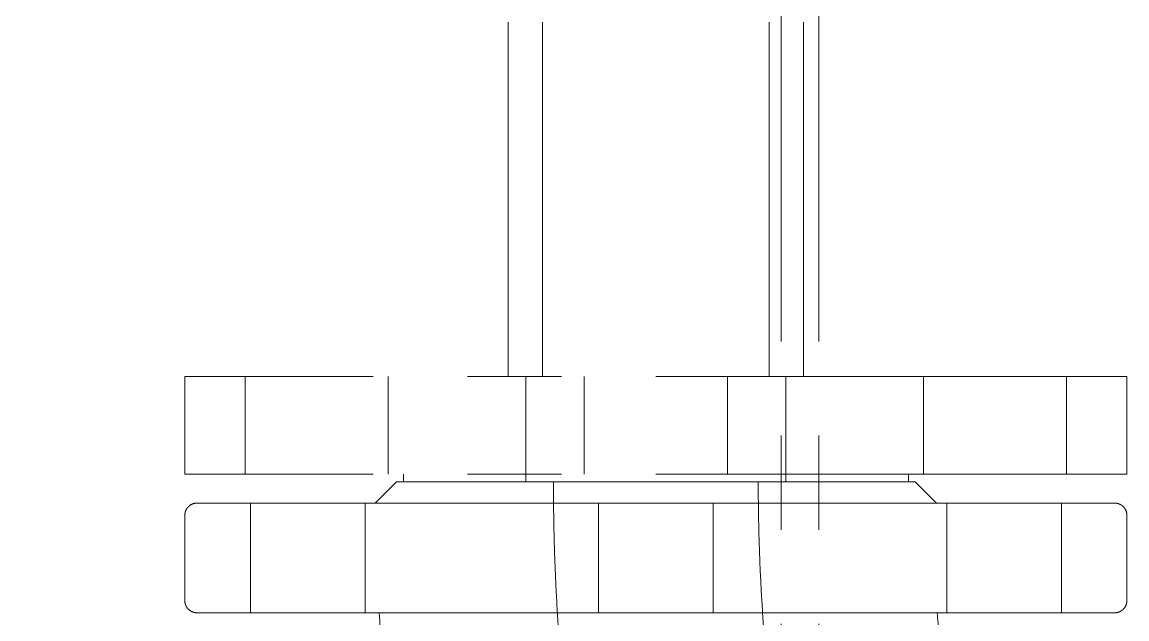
# Model space of a CAD drawing. Header units: millimetres. Extents: x -46397 to 283259, y -8690 to 23983.
# Drawn here: x 188616.7 to 188763.3, y 1158.9 to 1238.1 of the extents above; entities that cross this region are included whole.
import ezdxf

# ---------------------------------------------------------------- set-up
doc = ezdxf.new("R2010")
doc.units = ezdxf.units.MM
doc.linetypes.add('CENTER', pattern=[2, 1.25, -0.25, 0.25, -0.25])
doc.layers.add('mDƯỜNG TÂM', color=8, linetype='CENTER', lineweight=0)

# ---------------------------------------------------------------- blocks, each defined once
blk = doc.blocks.new('ggd')
at = {"layer": 'mDƯỜNG TÂM', "color": 8, "ltscale": 50, "extrusion": (6.890185696795332e-16, 1, 0)}
for p, q in [((600, 1500), (600, 0)), ((605, 1500), (605, 0))]:
    blk.add_line(p, q, dxfattribs=at)
at = {"layer": 'mDƯỜNG TÂM', "color": 8, "ltscale": 50, "extrusion": (6.890185696795331e-16, 1, 0)}
for p, q in [((563.7629552487051, 1132.856071964467), (563.7629552487051, 1179.898325485599)), ((568.3103730891016, 1132.856071964467), (568.3103730891016, 1179.898325485599)), ((598.4174153426138, 1132.856071964467), (598.4174153426138, 1179.898325485599)), ((602.9648331830103, 1132.856071964467), (602.9648331830103, 1179.898325485599)), ((645.8638942158723, 1132.856071964467), (520.8638942158723, 1132.856071964467)), ((520.8638942158723, 1119.856071964467), (520.8638942158723, 1132.856071964467)), ((528.8638942158723, 1119.856071964467), (528.8638942158723, 1132.856071964467)), ((547.8638942158723, 1119.856071964467), (547.8638942158723, 1132.856071964467)), ((566.1138942158723, 1118.856071964467), (566.1138942158723, 1132.856071964467)), ((573.8638942158723, 1119.856071964467), (573.8638942158723, 1132.856071964467)), ((592.8638942158723, 1119.856071964467), (592.8638942158723, 1132.856071964467)), ((600.6138942158723, 1118.856071964467), (600.6138942158723, 1132.856071964467)), ((618.8638942158723, 1119.856071964467), (618.8638942158723, 1132.856071964467)), ((637.8638942158723, 1119.856071964467), (637.8638942158723, 1132.856071964467)), ((645.8638942158723, 1119.856071964467), (645.8638942158723, 1132.856071964467)), ((645.8638942158723, 1119.856071964467), (520.8638942158723, 1119.856071964467)), ((548.9617203025846, 1118.856231130478), (546.1358430784312, 1116.03038005469)), ((549.8638942158723, 1118.856263167479), (549.8638942158723, 1119.856071964467)), ((549.8638942158723, 1118.856071964467), (549.8638942158723, 1118.856263167479)), ((607.6899043949379, 1118.856071964467), (549.8638942158723, 1118.856071964467)), ((616.8638942158723, 1118.856071964467), (607.6899043949379, 1118.856071964467)), ((616.8638942158723, 1118.856071964467), (616.8638942158723, 1119.856071964467)), ((617.7660681291309, 1118.855912799918), (620.5919192049769, 1116.030035575808)), ((529.5595333136735, 1116.030233939404), (529.5594659261405, 1101.465016548012)), ((544.776924618287, 1116.030163534546), (544.7768572307541, 1101.464946143147)), ((546.1358430784312, 1116.03038005469), (546.1356202708557, 1116.030157249188)), ((575.7551854888734, 1116.030233939404), (575.7551181013405, 1101.465016548012)), ((590.9725767934578, 1116.030163534546), (590.972509405954, 1101.464946143147)), ((620.5919192049769, 1116.030035575808), (620.5921420104569, 1116.029812768247)), ((621.9508376630838, 1116.029806481311), (621.9507702755509, 1101.464589089912)), ((637.1682289676683, 1116.029736076445), (637.1681615801645, 1101.464518685047)), ((520.8638735962159, 1114.399839388134), (520.8638212954684, 1103.09549156198)), ((645.8638735983404, 1114.39926106247), (645.863821297593, 1103.094913236317)), ((575.75511810233, 1101.465016548012), (575.7551181003801, 1101.464589089912)), ((590.9725094069436, 1101.464946143147), (590.9725094049645, 1101.464518685047))]:
    blk.add_line(p, q, dxfattribs=at)
at = {"layer": 'mDƯỜNG TÂM', "color": 8, "ltscale": 50, "extrusion": (0, 0, -1)}
for centre, major_axis, ratio, start_param, end_param in [((583.3638942158432, 1118.856071964459), (-34.40217391361253, 0.0001591652870670437), 4.62660527564996e-06, -0.7853981634083622, 4.626605522140004e-06), ((583.3638942158432, 1118.856071964467), (-34.40217391363024, 0.0001591652802443214), 4.62660533738203e-06, 4.626526932967184e-06, 3.141588026905683), ((583.3638942158432, 1118.856071964467), (34.40217391363024, -0.0001591652814718478), 4.626605349692715e-06, -4.626684185105034e-06, 2.356194490103278), ((583.3638942158432, 1118.856071964467), (-13.58695652197041, 6.28614855314094e-05), 4.626605335695662e-06, -0.7853981632513687, 5.497787143928218), ((583.3638811406563, 1116.029985007925), (-37.22826087019889, 0.0001722404703560617), 4.626605335695662e-06, -0.7853981632513687, 5.497787143928218), ((537.1681615784473, 1101.464981345584), (-7.608695652303428, 3.520243189758927e-05), 4.626605335695662e-06, -0.7853981632513687, 5.497787143928218), ((583.3638137536473, 1101.464981345584), (-7.608695652303428, 3.520243189758927e-05), 4.626605335695662e-06, -0.7853981632513687, 5.497787143928218), ((583.3638137526577, 1101.464553887483), (-7.608695652303428, 3.520243189758927e-05), 4.626605335695662e-06, -0.7853981632513687, 5.497787143928218), ((629.5594659278577, 1101.464553887483), (-7.608695652303428, 3.520243189758927e-05), 4.626605335695662e-06, -0.7853981632513687, 5.497787143928218)]:
    blk.add_ellipse(centre, major_axis=major_axis, ratio=ratio, start_param=start_param, end_param=end_param, dxfattribs=at)
at = {"layer": 'mDƯỜNG TÂM', "color": 8, "ltscale": 50}
for centre, major_axis, ratio, start_param, end_param in [((537.1682289659802, 1116.030198736982), (-7.608695652303428, 3.520243189758563e-05), 4.626605335695663e-06, 0.7853981632513172, 7.068583470430903), ((583.3638811411511, 1116.030198736982), (-7.608695652303428, 3.520243189758563e-05), 4.626605335695663e-06, 0.7853981632513172, 7.068583470430903), ((583.3638811401906, 1116.029771278882), (-7.608695652303428, 3.520243189758563e-05), 4.626605335695663e-06, 0.7853981632513172, 7.068583470430903), ((629.5595333153615, 1116.029771278882), (-7.608695652303428, 3.520243189758563e-05), 4.626605335695663e-06, 0.7853981632513172, 7.068583470430903), ((471.1487201046257, 1031.900588571698), (-0.0006084991956002776, -65.76086956422351), 0.7071067811714111, -1.570789783786966, 4.490080882379702)]:
    blk.add_ellipse(centre, major_axis=major_axis, ratio=ratio, start_param=start_param, end_param=end_param, dxfattribs=at)
for points, knots in [([(571.1897873017297, 1090.282985205798), (571.0016398029984, 1092.176337966077), (570.832212493493, 1094.073144187802), (570.530902222672, 1097.872287866252), (570.3990192659548, 1099.774625291975), (570.1728787362808, 1103.583451835017), (570.0786211667873, 1105.489940920925), (569.927789379959, 1109.305688382789), (569.8712151649524, 1111.214946727043), (569.7957849014201, 1115.034848392876), (569.7769288540876, 1116.945491682585), (569.7769376938813, 1118.856134825946)], [1.431176529643346, 1.431176529643346, 1.431176529643346, 1.431176529643346, 1.459101797675257, 1.459101797675257, 1.487027065707167, 1.487027065707167, 1.514952333739078, 1.514952333739078, 1.542877601770988, 1.542877601770988, 1.570802869802899, 1.570802869802899, 1.570802869802899, 1.570802869802899]), ([(598.2305157470109, 1092.970094299926), (598.0602278783044, 1094.683723279515), (597.906834132853, 1096.400976938239), (597.6339826316107, 1099.841291313176), (597.5145248770714, 1101.564351987014), (597.3096603115846, 1105.014832959409), (597.2242535015394, 1106.742253215794), (597.0875729548861, 1110.20000214177), (597.0362992188893, 1111.930330769341), (596.9679341040901, 1115.392442710065), (596.9508427255496, 1117.124225981286), (596.9508507378341, 1118.856009102972)], [1.431176529643346, 1.431176529643346, 1.431176529643346, 1.431176529643346, 1.459101797675256, 1.459101797675256, 1.487027065707167, 1.487027065707167, 1.514952333739077, 1.514952333739077, 1.542877601770988, 1.542877601770988, 1.570802869802898, 1.570802869802898, 1.570802869802898, 1.570802869802898]), ([(520.863873596245, 1114.399839388134), (520.863874411647, 1114.576084730623), (520.893209004862, 1114.754600495689), (521.0049887647328, 1115.085539496744), (521.0878290622495, 1115.242496563464), (521.296132671996, 1115.519064816457), (521.4242176337575, 1115.642093194401), (521.7090379390283, 1115.839156817696), (521.869317748613, 1115.915646022062), (522.1177708210016, 1115.988507160037), (522.2022231440933, 1116.006180249729), (522.3301113684429, 1116.022552543109), (522.3732805382169, 1116.026338850366), (522.4298625584051, 1116.0290490349), (522.4436793908826, 1116.029531861728), (522.4608357647958, 1116.029928457698), (522.4649834521406, 1116.030006967267), (522.470408851339, 1116.03009248618), (522.4720879460801, 1116.030115936897), (522.4766136724502, 1116.030173483923), (522.478909841273, 1116.030194850027), (522.4839451534208, 1116.030237229352), (522.4854332766554, 1116.030242996661), (522.4879960814724, 1116.030255179452), (522.4887514558213, 1116.030257458093), (522.4911798390385, 1116.030264932124), (522.4916480377724, 1116.030264908135), (522.4937208296324, 1116.030268000992), (522.4942823611782, 1116.030267997121), (522.4981025055167, 1116.030270227595), (522.5024272869632, 1116.030271439915), (522.5284775904438, 1116.03027675402), (522.566494237486, 1116.030280591251), (522.7752224768628, 1116.030294433825), (523.061883712624, 1116.030303862084), (523.8975733584957, 1116.030321212857), (524.4470429297944, 1116.030329167108), (525.7998104512808, 1116.030343506471), (526.6053016842052, 1116.030349915214), (528.4587118764757, 1116.030361085403), (529.5096671916544, 1116.030365865176), (531.8394098896824, 1116.030373720096), (533.1220158824581, 1116.030376808121), (535.8974681054242, 1116.030381244564), (537.3948638544534, 1116.030382600256), (540.57953955626, 1116.030383559912), (542.2720399299869, 1116.030383165446), (545.8240724316856, 1116.030380635704), (547.689427201025, 1116.030378496274), (551.5621201175381, 1116.030372510388), (553.5758065620903, 1116.030368654123), (557.7182478480099, 1116.030359290795), (559.8537931781902, 1116.030353768379), (564.2115244980087, 1116.030341150697), (566.4408538939606, 1116.030334034745), (570.9565865818004, 1116.030318328587), (573.2503922854667, 1116.030309712638), (577.8647605008155, 1116.030291124494), (580.1928871134296, 1116.030281121821), (584.8452282989747, 1116.030259896048), (587.1770692203136, 1116.030248638148), (591.8062216042308, 1116.030225053793), (594.1111214028788, 1116.030212688675), (598.6562280630751, 1116.030187055789), (600.9038854883111, 1116.03017374601), (605.3051944086328, 1116.030146401572), (607.4660607461119, 1116.030132322099), (611.6657103476173, 1116.030103625599), (613.7113778824569, 1116.030088961532), (617.6541577034222, 1116.03005929022), (619.5577331840468, 1116.030044234336), (623.1918097107264, 1116.030013978285), (624.928267905023, 1116.029998728518), (628.2058660144685, 1116.029968285489), (629.7523787125829, 1116.029953042314), (632.6304097780376, 1116.029922812522), (633.966645921988, 1116.029907776341), (636.4072743479628, 1116.029878157184), (637.5156673580059, 1116.029863525655), (639.4868081781897, 1116.029834906512), (640.3527870074031, 1116.029820871991), (641.8285283406149, 1116.029793629052), (642.440709349903, 1116.029780375997), (643.4016562736069, 1116.029754867166), (643.751990947494, 1116.029742570041), (644.0592292883666, 1116.029725957822), (644.126577425719, 1116.029721163242), (644.1922816152219, 1116.029714175929), (644.208301181905, 1116.029711913499), (644.2240495146252, 1116.029708547714), (644.227894484211, 1116.029707466827), (644.232667305012, 1116.029705393114), (644.2320116621559, 1116.029710139352), (644.2375289937772, 1116.029698732607), (644.2358686983935, 1116.029727683905), (644.2459870456951, 1116.029655444916), (644.2471095434448, 1116.029646797251), (644.2495334563719, 1116.029624304741), (644.2506644443492, 1116.029612976534), (644.2532811459678, 1116.029583223157), (644.2547824106005, 1116.029564565833), (644.2597753483569, 1116.029494133581), (644.2637960503926, 1116.029426018962), (644.2761290748604, 1116.029165083208), (644.2849600483605, 1116.028912541777), (644.3050096048391, 1116.028171234866), (644.3164196653815, 1116.027630370882), (644.3619841618638, 1116.024988542224), (644.396171915083, 1116.021923868902), (644.5326358077582, 1116.005334697409), (644.6343550386373, 1115.983009359465), (644.8987025873212, 1115.897996104482), (645.058103592397, 1115.816550547584), (645.3382380931289, 1115.610758360759), (645.4627532780578, 1115.484199399558), (645.6632029436296, 1115.201815329609), (645.7416175685648, 1115.042466518993), (645.8395063397766, 1114.722967282585), (645.8638743431657, 1114.560245983273), (645.8638735983695, 1114.39926106247)], [0, 0, 0, 0, 0.5287360353516322, 0.5287360353516322, 1.047920834258012, 1.047920834258012, 1.567448512720202, 1.567448512720202, 2.086963859628368, 2.086963859628368, 2.34419940048627, 2.34419940048627, 2.473781922066384, 2.473781922066384, 2.514623021300178, 2.514623021300178, 2.527887776238613, 2.527887776238613, 2.534444742194789, 2.534444742194789, 2.547746774258908, 2.547746774258908, 2.57417704797941, 2.57417704797941, 2.606475015374107, 2.606475015374107, 2.703305752649821, 2.703305752649821, 2.993692897189207, 2.993692897189207, 3.864856197552383, 3.864856197552383, 6.478894591450132, 6.478894591450132, 13.48298006686911, 13.48298006686911, 20.46288930073245, 20.46288930073245, 27.44214593049846, 27.44214593049846, 34.42135117292647, 34.42135117292647, 41.40054404344351, 41.40054404344351, 48.37973247619308, 48.37973247619308, 55.35891891926746, 55.35891891926746, 62.3381043353364, 62.3381043353364, 69.31728916889561, 69.31728916889561, 76.29647365081524, 76.29647365081524, 83.275657912935, 83.275657912935, 90.25484203727332, 90.25484203727332, 97.23402607957237, 97.23402607957237, 104.2132100817979, 104.2132100817979, 111.1923940797091, 111.1923940797091, 118.1715781084164, 118.1715781084164, 125.150762207742, 125.150762207742, 132.1299464290768, 132.1299464290768, 139.1091308462544, 139.1091308462544, 146.0883155754425, 146.0883155754425, 153.0675008156788, 153.0675008156788, 160.0466869405993, 160.0466869405993, 167.0258747334528, 167.0258747334528, 174.0050660964365, 174.0050660964365, 180.984266761925, 180.984266761925, 187.963501438319, 187.963501438319, 190.8758352377887, 190.8758352377887, 192.2958980439495, 192.2958980439495, 192.9874019609356, 192.9874019609356, 193.5060223108248, 193.5060223108248, 193.603436381535, 193.603436381535, 193.6131910582414, 193.6131910582414, 193.6197368882408, 193.6197368882408, 193.6262952959667, 193.6262952959667, 193.6395783729631, 193.6395783729631, 193.6659662030984, 193.6659662030984, 193.7002482062936, 193.7002482062936, 193.8030711519359, 193.8030711519359, 194.1126827851468, 194.1126827851468, 194.6361163349466, 194.6361163349466, 195.1554829232599, 195.1554829232599, 195.6750039878451, 195.6750039878451, 196.1579587574772, 196.1579587574772, 196.1579587574772, 196.1579587574772]), ([(546.6654416123056, 1101.464712725305), (546.223209096177, 1101.46471631751), (545.7856068062538, 1101.464719915777), (543.5358851830824, 1101.464738646173), (541.7994269887567, 1101.464753895933), (538.5218288793112, 1101.464784338968), (536.9753161811968, 1101.464799582136), (534.0972851157712, 1101.464829811935), (532.7610489718209, 1101.464844848117), (530.320420545846, 1101.464874467267), (529.2120275358029, 1101.464889098796), (527.2408867156191, 1101.464917717938), (526.3749078864057, 1101.464931752467), (524.8991665531939, 1101.464958995406), (524.2869855439058, 1101.464972248461), (523.326038620231, 1101.464997757292), (522.9757039463148, 1101.46501005441), (522.6684656054422, 1101.465026666629), (522.6011174681189, 1101.465031461208), (522.535413278616, 1101.465038448529), (522.5193937119329, 1101.465040710958), (522.5036453792127, 1101.465044076736), (522.4998004095978, 1101.465045157624), (522.4950275888259, 1101.465047231344), (522.495683231682, 1101.465042485099), (522.4901659000316, 1101.465053891843), (522.4918261954153, 1101.465024940553), (522.4817078481137, 1101.465097179534), (522.480585350364, 1101.465105827199), (522.478161437466, 1101.465128319709), (522.4770304494887, 1101.465139647917), (522.4744137478701, 1101.465169401294), (522.4729124832375, 1101.465188058617), (522.4679195454519, 1101.465258490869), (522.4638988434162, 1101.465326605488), (522.4515658189775, 1101.46558754125), (522.4427348454483, 1101.465840082681), (522.4226852889988, 1101.466581389584), (522.4112752284564, 1101.467122253569), (522.365710731945, 1101.469764082234), (522.331522978755, 1101.472828755548), (522.1950590860506, 1101.489417927041), (522.0933398551715, 1101.511743264986), (521.8289923064876, 1101.596756519968), (521.669591301441, 1101.678202076866), (521.3894568006799, 1101.883994263699), (521.264941615751, 1102.010553224907), (521.0644919501792, 1102.292937294857), (520.986077325244, 1102.452286105465), (520.8881885540613, 1102.771785341873), (520.8638205506431, 1102.934506641177), (520.8638212954684, 1103.09549156198)], [137.4472083609644, 137.4472083609644, 137.4472083609644, 137.4472083609644, 139.1091308462999, 139.1091308462999, 146.0883155754875, 146.0883155754875, 153.0675008157234, 153.0675008157234, 160.0466869406422, 160.0466869406422, 167.0258747334947, 167.0258747334947, 174.0050660964788, 174.0050660964788, 180.984266761967, 180.984266761967, 187.9635014383615, 187.9635014383615, 190.8758352378095, 190.8758352378095, 192.2958980439596, 192.2958980439596, 192.9874019609404, 192.9874019609404, 193.5060223108255, 193.5060223108255, 193.6034363815349, 193.6034363815349, 193.6131910582413, 193.6131910582413, 193.6197368882407, 193.6197368882407, 193.6262952959666, 193.6262952959666, 193.6395783729632, 193.6395783729632, 193.6659662030985, 193.6659662030985, 193.7002482062937, 193.7002482062937, 193.8030711519359, 193.8030711519359, 194.1126827851469, 194.1126827851469, 194.6361163349528, 194.6361163349528, 195.1554829232678, 195.1554829232678, 195.6750039878537, 195.6750039878537, 196.1579587574773, 196.1579587574773, 196.1579587574773, 196.1579587574773]), ([(645.863821297593, 1103.094913236317), (645.8638204821618, 1102.918667893828), (645.8344858889468, 1102.740152128768), (645.722706129076, 1102.409213127714), (645.6398658315593, 1102.252256060994), (645.4315622218128, 1101.975687807993), (645.3034772600513, 1101.852659430057), (645.0186569548096, 1101.655595806755), (644.858377145225, 1101.579106602396), (644.6099240728363, 1101.506245464414), (644.5254717497155, 1101.488572374728), (644.397583525395, 1101.472200081342), (644.354414355621, 1101.468413774084), (644.2978323354328, 1101.465703589558), (644.2840155029262, 1101.465220762722), (644.2668591290421, 1101.464824166753), (644.2627114416682, 1101.464745657184), (644.2572860424989, 1101.46466013827), (644.2556069477287, 1101.464636687553), (644.2510812213877, 1101.464579140527), (644.2487850525358, 1101.46455777443), (644.243749740388, 1101.464515395099), (644.2422616171534, 1101.464509627789), (644.2396988123364, 1101.464497444998), (644.2389434380166, 1101.464495166358), (644.2365150547703, 1101.464487692327), (644.2360468560655, 1101.464487716315), (644.2339740642055, 1101.464484623459), (644.2334125326306, 1101.46448462733), (644.2295923883212, 1101.464482396856), (644.2252676068456, 1101.464481184536), (644.1992173033941, 1101.464475870431), (644.1612006563519, 1101.4644720332), (643.952472416946, 1101.464458190625), (643.6658111811848, 1101.464448762374), (642.8301215353422, 1101.464431411601), (642.2806519640144, 1101.464423457342), (640.927884442528, 1101.46440911798), (640.1223932096036, 1101.464402709244), (638.268983017304, 1101.464391539048), (637.2180277021544, 1101.464386759275), (634.8882850041264, 1101.464378904355), (633.6056790113507, 1101.464375816329), (630.8302267883555, 1101.464371379887), (629.3328310393554, 1101.464370024194), (626.1481553375197, 1101.464369064539), (624.4556549637928, 1101.464369459005), (622.0320111944166, 1101.464371185117), (621.372492044, 1101.464371762777), (620.7020077018824, 1101.464372455441)], [0, 0, 0, 0, 0.5287360353516322, 0.5287360353516322, 1.047920834258012, 1.047920834258012, 1.567448512720202, 1.567448512720202, 2.086963859628368, 2.086963859628368, 2.34419940048627, 2.34419940048627, 2.473781922066384, 2.473781922066384, 2.514623021300066, 2.514623021300066, 2.527887776238706, 2.527887776238706, 2.534444742194957, 2.534444742194957, 2.547746774259016, 2.547746774259016, 2.574177047979655, 2.574177047979655, 2.606475015374692, 2.606475015374692, 2.703305752651652, 2.703305752651652, 2.993692897194676, 2.993692897194676, 3.864856197568656, 3.864856197568656, 6.478894591499014, 6.478894591499014, 13.48298006691961, 13.48298006691961, 20.46288930078285, 20.46288930078285, 27.44214593054807, 27.44214593054807, 34.42135117297467, 34.42135117297467, 41.40054404349123, 41.40054404349123, 48.37973247623983, 48.37973247623983, 55.35891891931443, 55.35891891931443, 57.90389110120037, 57.90389110120037, 57.90389110120037, 57.90389110120037]), ([(546.8701725190622, 1101.464917470206), (546.8392926844826, 1101.464918967184), (546.8118835070927, 1101.464920450162), (546.6898099306854, 1101.464927937421), (546.6501453989476, 1101.464933719762), (546.6808890809771, 1101.464942029103), (546.7063555363275, 1101.46494474361), (546.7871095494193, 1101.464949993715), (546.8423515006725, 1101.464952535251), (547.1915922664921, 1101.46496483263), (547.7026002227794, 1101.464973369264), (548.631600153516, 1101.464982409401), (548.8320426068967, 1101.464984135164), (549.2627699357399, 1101.464987419029), (549.4933453702834, 1101.46498897775), (550.2222539404174, 1101.464993349793), (550.7599157264631, 1101.464995878756), (552.5240651993081, 1101.4650023383), (553.900247062702, 1101.465005152524), (555.879466022976, 1101.46500673885), (556.2877832865925, 1101.465006957485), (557.1215068030579, 1101.465007195613), (557.5479449130362, 1101.465007216037), (558.8555368028174, 1101.465006985993), (559.7649013253977, 1101.465006444931), (561.6581716994115, 1101.465004594953), (562.6420758689637, 1101.465003286045), (564.6858627527545, 1101.46499988556), (565.7513318226847, 1101.4649977792), (568.9998487365083, 1101.464990394124), (571.2469151299447, 1101.464984052043), (574.7376730850083, 1101.464972444395), (575.9224954547244, 1101.464968219552), (578.3295820486092, 1101.464959057761), (579.5337257839274, 1101.464954190298), (583.1478960305103, 1101.464938757897), (585.5596453168837, 1101.46492737074), (588.5772589944536, 1101.464911739793), (589.1823502094194, 1101.464908535381), (590.3859290910186, 1101.464902019965), (590.982813944167, 1101.464898718012), (592.7590499736834, 1101.464888682087), (593.9240167105745, 1101.46488181837), (596.2162712365971, 1101.464867751027), (597.343558269029, 1101.464860547407), (599.0059378718142, 1101.46484948443), (599.555297527666, 1101.464845753762), (600.6443293681659, 1101.464838205058), (601.1854802753369, 1101.464834376187), (603.8441728861362, 1101.464815170511), (605.8228428479051, 1101.464799614143), (608.5756968590431, 1101.464776001259), (609.4571961596375, 1101.46476808357), (610.7238063792174, 1101.464756135065), (611.1376661643153, 1101.464752130451), (611.9384598004399, 1101.464744176359), (612.3261368206295, 1101.46474022037), (614.2020681805443, 1101.46472054386), (615.5047328940709, 1101.464705130624), (616.8855307298363, 1101.464686273946), (617.1492029092042, 1101.464682523292), (617.6511175767228, 1101.464675064075), (617.8896541307913, 1101.464671349757), (618.5592563873215, 1101.464660389887), (618.947080916143, 1101.464653289833), (619.9394784259202, 1101.464632592833), (620.3746287889662, 1101.464619593222), (620.6259380238771, 1101.46460437544), (620.6613409934798, 1101.464601383021), (620.7017686686304, 1101.464595569028), (620.7069667381293, 1101.464592738783), (620.678231763537, 1101.464584474706), (620.6000742631732, 1101.46457926694), (620.3269572749268, 1101.46456944853), (620.1320000651467, 1101.464564837872), (619.7728862929507, 1101.464558760134), (619.6581457629218, 1101.464557040432), (619.5331507910741, 1101.464555373153)], [0.05242017094851521, 0.05242017094851521, 0.05242017094851521, 0.05242017094851521, 0.05323227603536869, 0.05323227603536869, 0.05655929328757923, 0.05655929328757923, 0.05822280191368451, 0.05822280191368451, 0.05988631053978977, 0.05988631053978977, 0.06654034504421084, 0.06654034504421084, 0.06820385367031612, 0.06820385367031612, 0.06986736229642139, 0.06986736229642139, 0.07319437954863192, 0.07319437954863192, 0.07984841405305297, 0.07984841405305297, 0.08151192267915823, 0.08151192267915823, 0.08317543130526349, 0.08317543130526349, 0.08650244855747401, 0.08650244855747401, 0.08982946580968454, 0.08982946580968454, 0.09315648306189506, 0.09315648306189506, 0.0998105175663161, 0.0998105175663161, 0.1031375348185266, 0.1031375348185266, 0.1064645520707372, 0.1064645520707372, 0.1131185865751582, 0.1131185865751582, 0.1147820952012635, 0.1147820952012635, 0.1164456038273688, 0.1164456038273688, 0.1197726210795793, 0.1197726210795793, 0.1230996383317898, 0.1230996383317898, 0.1247631469578951, 0.1247631469578951, 0.1264266555840004, 0.1264266555840004, 0.1330806900884215, 0.1330806900884215, 0.136407707340632, 0.136407707340632, 0.1380712159667373, 0.1380712159667373, 0.1397347245928426, 0.1397347245928426, 0.1463887590972636, 0.1463887590972636, 0.1480522677233689, 0.1480522677233689, 0.1497157763494742, 0.1497157763494742, 0.1530427936016847, 0.1530427936016847, 0.1596968281061058, 0.1596968281061058, 0.161360336732211, 0.161360336732211, 0.1630238453583163, 0.1630238453583163, 0.1663508626105268, 0.1663508626105268, 0.1696778798627373, 0.1696778798627373, 0.1710462737648439, 0.1710462737648439, 0.1710462737648439, 0.1710462737648439]), ([(549.6067561283708, 1074.291332852539), (549.5309928079078, 1074.735912796794), (549.4565702108957, 1075.180833618768), (548.9173053096456, 1078.4663225158), (548.5057071220363, 1081.319944294104), (547.7919848151796, 1087.047691675514), (547.4898609569354, 1089.921817097915), (546.9953174739203, 1095.684283773408), (546.8028980359668, 1098.572624775072), (546.6654056417465, 1101.46491971628)], [1.3343023061644, 1.3343023061644, 1.3343023061644, 1.3343023061644, 1.342713060838554, 1.342713060838554, 1.396365105618362, 1.396365105618362, 1.45001715039817, 1.45001715039817, 1.503669195177977, 1.503669195177977, 1.503669195177977, 1.503669195177977]), ([(620.7020077018824, 1101.464372455441), (619.5337943264167, 1101.464373662311), (618.3321755369252, 1101.464375219562), (615.1655747762416, 1101.464380114063), (613.1518883316894, 1101.464383970328), (609.0094470457698, 1101.464393333663), (606.8739017155895, 1101.464398856071), (602.516170395771, 1101.464411473753), (600.2868409998191, 1101.464418589712), (595.7711083119793, 1101.464434295864), (593.477302608313, 1101.464442911813), (588.8629343929642, 1101.464461499963), (586.5348077803501, 1101.46447150263), (581.882466594805, 1101.464492728403), (579.5506256734661, 1101.464503986303), (574.9214732895489, 1101.464527570657), (572.6165734909009, 1101.464539935776), (568.0714668307046, 1101.464565568662), (565.8238094054686, 1101.464578878447), (561.4225004851469, 1101.464606222879), (559.2616341476678, 1101.464620302351), (555.0619845461624, 1101.464648998859), (553.0163170113228, 1101.464663662926), (549.5429756046215, 1101.464689801483), (548.0803488318925, 1101.464701232166), (546.6654416123056, 1101.464712725305)], [57.90389110120037, 57.90389110120037, 57.90389110120037, 57.90389110120037, 62.33810433538382, 62.33810433538382, 69.31728916894313, 69.31728916894313, 76.29647365086225, 76.29647365086225, 83.27565791298234, 83.27565791298234, 90.25484203732184, 90.25484203732184, 97.23402607961947, 97.23402607961947, 104.2132100818437, 104.2132100818437, 111.1923940797549, 111.1923940797549, 118.1715781084619, 118.1715781084619, 125.1507622077879, 125.1507622077879, 132.1299464291231, 132.1299464291231, 137.4472083609644, 137.4472083609644, 137.4472083609644, 137.4472083609644]), ([(586.6323502153973, 1101.464580233369), (584.1936215015594, 1101.464590663112), (581.777587212011, 1101.464602108281), (578.1860939409817, 1101.464620732804), (576.994396609778, 1101.464627185604), (574.622171291674, 1101.464640590944), (573.4380169298965, 1101.464647568653), (569.9781256702263, 1101.464668812499), (567.7703387051006, 1101.464683513208), (565.1328243272437, 1101.46470255476), (564.6114873831975, 1101.464706396648), (563.5813371225086, 1101.464714148642), (563.0713502111612, 1101.464718068011), (561.569169362454, 1101.464729863255), (560.6098516863713, 1101.464737733775), (557.854312610405, 1101.464761365773), (556.1793547484267, 1101.464777147485), (554.2928361930244, 1101.464796909189), (553.9250218524539, 1101.464800874135), (553.2161547949072, 1101.464808747485), (552.8752988041379, 1101.464812652885), (551.8926993657369, 1101.464824276991), (550.6889606277109, 1101.464839530694), (549.6946481711348, 1101.464854301899), (549.0284528801567, 1101.464865197064), (548.8196676612424, 1101.46486879819), (548.4291193494282, 1101.464875938189), (548.2469292548194, 1101.464879486593), (547.4940419397026, 1101.464895208206), (547.0923085662944, 1101.464906701585), (546.8701725190622, 1101.464917470206)], [0, 0, 0, 0, 0.006654034504421077, 0.006654034504421077, 0.009981051756631618, 0.009981051756631618, 0.01330806900884216, 0.01330806900884216, 0.01996210351326324, 0.01996210351326324, 0.02162561213936851, 0.02162561213936851, 0.02328912076547378, 0.02328912076547378, 0.02661613801768432, 0.02661613801768432, 0.03327017252210541, 0.03327017252210541, 0.03493368114821067, 0.03493368114821067, 0.03659718977431595, 0.03659718977431595, 0.03992420702652649, 0.04325122427873703, 0.04325122427873703, 0.0449147329048423, 0.0449147329048423, 0.04657824153094758, 0.04657824153094758, 0.05242017094851521, 0.05242017094851521, 0.05242017094851521, 0.05242017094851521]), ([(619.5331507910741, 1101.464555373153), (619.5061937456194, 1101.464555013583), (619.4787597516261, 1101.464554656442), (619.2935084467754, 1101.464552302437), (619.121055776428, 1101.464550383898), (618.1924253752804, 1101.464541286012), (617.2325152889534, 1101.464535488798), (615.4728630319005, 1101.464528975564), (614.832636336243, 1101.464527170836), (613.7889343690476, 1101.464525032687), (613.4284877177852, 1101.464524418319), (612.6874084619922, 1101.4645233911), (612.3061023300979, 1101.464522976828), (610.3465367676399, 1101.464521394766), (608.6106884281617, 1101.464521680944), (605.7514322765928, 1101.464524467403), (604.7508861750539, 1101.464525802359), (602.7050182041712, 1101.464529216879), (601.6557712222857, 1101.464531297395), (599.5057724236976, 1101.464536189029), (598.4050189413829, 1101.464539000175), (596.1516252179572, 1101.464545358496), (594.9963472351083, 1101.464548914468), (591.4669888830686, 1101.464560669694), (589.0710789292061, 1101.464569803626), (586.6323502153973, 1101.464580233369)], [0.1710462737648439, 0.1710462737648439, 0.1710462737648439, 0.1710462737648439, 0.1713413884888426, 0.1713413884888426, 0.1730048971149478, 0.1730048971149478, 0.1796589316193687, 0.1796589316193687, 0.1829859488715792, 0.1829859488715792, 0.1846494574976845, 0.1846494574976845, 0.1863129661237897, 0.1863129661237897, 0.1929670006282107, 0.1929670006282107, 0.1962940178804212, 0.1962940178804212, 0.1996210351326317, 0.1996210351326317, 0.2029480523848422, 0.2029480523848422, 0.2062750696370527, 0.2062750696370527, 0.2129291041414736, 0.2129291041414736, 0.2129291041414736, 0.2129291041414736]), ([(624.9478876267967, 1075.075150567514), (624.5158940665424, 1076.753704284114), (624.1120898762019, 1078.453250620689), (623.3630516786943, 1081.888621603015), (623.0178176003392, 1083.624445282869), (622.3877676946577, 1087.126518577963), (622.1029517896823, 1088.89276730681), (621.5952453115606, 1092.449722724181), (621.3723546655383, 1094.240428588892), (620.9896670979506, 1097.840240288017), (620.8298701160529, 1099.649345345606), (620.7020358618756, 1101.464588360679)], [1.221737019404079, 1.221737019404079, 1.221737019404079, 1.221737019404079, 1.27169580895682, 1.27169580895682, 1.321654598509561, 1.321654598509561, 1.371613388062302, 1.371613388062302, 1.421572177615043, 1.421572177615043, 1.471530967167784, 1.471530967167784, 1.471530967167784, 1.471530967167784])]:
    blk.add_open_spline(points, degree=3, knots=knots, dxfattribs=at)

msp = doc.modelspace()

# ---------------------------------------------------------------- block references
msp.add_blockref('ggd', (188117.3949025418, 58.23005258238391, -1.499105149169903))

doc.saveas('drawing.dxf')
